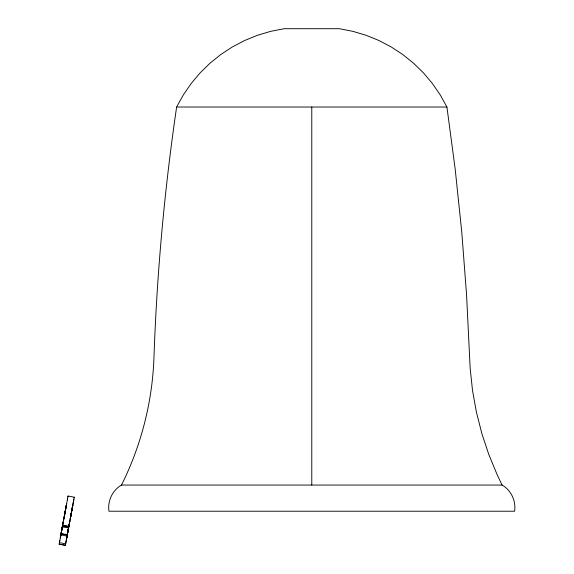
<?xml version="1.0" encoding="UTF-8"?>
<svg xmlns="http://www.w3.org/2000/svg" width="574" height="574" viewBox="0 0 574 574"><rect width="100%" height="100%" fill="white"/><g stroke="black" fill="none" stroke-linecap="round" stroke-linejoin="round"><path stroke-width="0.86" d="M176.627 107.022C164.451 189.958 156.889 273.568 153.968 357.351C152.433 401.592 141.276 445.453 121.487 485.059C112.504 490.182 107.331 501.009 108.981 511.219L514.577 511.219C516.234 501.009 511.061 490.182 502.078 485.059L497.306 475.071L488.847 454.622L481.873 433.628L476.42 412.182L472.51 390.399L470.171 368.4L466.547 294.555L461.747 231.867L455.211 169.344L446.931 107.022L440.236 94.918L432.394 83.517L423.49 72.927L413.61 63.255L402.833 54.573L391.267 46.982L379.027 40.546L366.212 35.323L352.96 31.362L339.385 28.7L284.18 28.7L270.605 31.362L257.346 35.323L244.538 40.546L232.291 46.982L220.732 54.573L209.955 63.255L200.068 72.927L191.164 83.517L183.328 94.918L176.627 107.022L446.931 107.022M59.158 544.145L65.343 545.3L59.158 544.145L68.062 496.044L74.247 497.199L66.749 537.752L66.936 536.712M65.723 543.212L65.608 543.808L59.423 542.652L59.603 541.691M60.744 535.599L60.435 537.278M60.765 535.477L63.118 522.921M60.923 534.638L61.231 532.945M61.418 531.904L61.145 533.375L62.695 533.662M61.282 532.622L61.368 532.155M61.389 532.012L61.877 529.479L61.813 529.91M61.748 530.046L61.927 529.063M62.064 528.302L62.717 524.722M62.085 528.195L61.913 529.12L62.236 527.492M62.501 526.136L62.623 525.21L68.808 526.358L68.686 527.291M62.659 525.145L62.702 524.923M62.961 523.588L63.068 523.179M63.886 518.688L63.807 519.09M65.314 510.989L65.414 510.437M65.637 509.181L65.35 510.803M65.608 543.808L66.197 540.665M67.108 535.786L67.266 534.903M67.51 533.54L67.33 534.53L65.013 534.1M67.467 533.77L67.553 533.303M67.581 533.167L67.832 531.754M67.739 532.27L68.134 530.347M67.797 531.947L67.962 531.201M67.933 531.201L68.112 530.218M68.084 530.555L68.543 528.102M68.851 526.293L68.894 526.078M69.145 524.736L69.253 524.335M70.502 517.404L70.688 516.442M71.406 512.675L71.599 511.592M71.75 510.752L71.829 510.329L71.678 511.169M64.195 516.916L64.08 517.619M64.561 515.172L64.36 516.076L64.489 515.38M64.597 514.943L64.64 514.526M64.137 517.296L65.005 512.718L64.855 513.536M65.214 511.52L65.443 510.279M65.874 507.911L65.601 509.389M66.096 506.907L66.24 506.117M66.283 505.622L66.62 504.022M67.352 499.932L67.632 498.426M67.911 496.84L68.062 496.044M68.349 529.135L68.098 530.276L68.672 527.398M70.545 517.224L70.745 516.327M71.076 514.491L70.789 516.098M71.492 512.202L71.628 511.434M72.468 506.777L72.755 505.235M71.757 510.716L72.059 509.066M72.281 508.062L72.424 507.273M72.582 506.182L72.805 505.17M73.544 501.088L73.816 499.581M74.103 497.988L74.247 497.199M67.036 536.138L60.887 534.796M62.293 527.19L62.179 527.664L62.286 527.054M65.156 511.656L65.271 511.226L64.984 512.797M65.479 510.078L65.544 509.726L65.192 511.649M65.953 507.466L66.168 506.268L66.082 506.749M60.457 537.128L60.313 537.96L60.521 536.769M68.536 527.865L62.301 526.975L62.394 526.444M63.305 521.909L63.162 522.412L63.391 521.45M63.513 520.453L63.642 520.087L63.248 521.953M64.338 516.162L64.439 515.839M64.41 515.99L64.79 513.687M64.97 512.747L65.092 512.03M65.049 512.273L65.163 511.821M65.845 508.04L65.917 507.653M66.204 506.06L66.347 505.271M66.39 505.027L66.139 506.39M61.389 532.041L60.557 536.597L60.751 535.556M63.118 522.641L62.996 523.502L63.298 521.938M63.678 519.585L63.621 519.951M63.951 518.379L64.058 517.77M64.015 518.028L64.216 516.887M64.31 516.514L65.113 512.094M65.199 511.613L65.336 510.724M65.515 509.87L66.613 503.814L66.527 504.302M59.804 540.643L59.423 542.652M63.434 520.934L63.757 519.205M68.292 529.393L68.17 529.874L68.32 529.063M69.483 523.108L69.404 523.517M69.698 521.608L69.784 521.163M71.341 512.812L71.456 512.381L71.341 513.02M71.664 511.233L71.728 510.874L71.614 511.52M71.908 509.899L71.786 510.544M72.137 508.621L72.353 507.423L72.267 507.904M72.396 507.215L72.539 506.426L72.381 507.28L72.446 506.921M72.747 505.271L72.711 505.45M67.352 534.473L67.172 535.442L67.323 534.588M68.485 528.13L68.564 527.7M69.275 523.962L69.196 524.414M69.411 523.187L69.389 523.359M70.293 518.631L70.437 517.884L70.265 518.774M70.516 517.361L70.824 515.875M70.997 514.914L71.133 514.196M71.154 513.902L71.348 512.977L71.233 513.429M66.971 536.554L66.498 539.108L67.129 535.65M65.343 545.3L73.687 500.298M68.959 525.899L69.361 523.761M70.602 517.102L70.753 516.27M60.901 534.76L60.672 536.001M64.962 512.912L65.063 512.209M65.823 508.169L66.017 507.115M60.944 534.494L60.83 535.104M61.82 529.816L61.949 529.192M61.662 530.498L61.44 531.732M67.416 534.1L67.208 535.198M67.603 533.059L67.352 534.394M67.739 532.485L67.933 531.388M67.997 531.058L68.062 530.663M69.368 523.402L69.576 522.605M69.669 521.823L69.806 521.106M70.674 516.535L70.975 514.835M71.04 514.691L71.248 513.364M72.008 509.325L72.202 508.27M67.725 532.349L67.624 532.887M71.248 513.558L71.284 513.185M121.487 485.059L502.078 485.059M62.588 525.404L68.765 526.616M62.537 525.662L68.729 526.817M62.53 525.734L68.715 526.889M62.494 525.935L68.679 527.083M311.782 107.022L311.782 485.059M61.059 533.641L67.208 534.997L61.059 533.641M68.751 526.839L68.751 526.839M72.123 508.7L72.037 509.195L72.123 508.7"/></g></svg>
